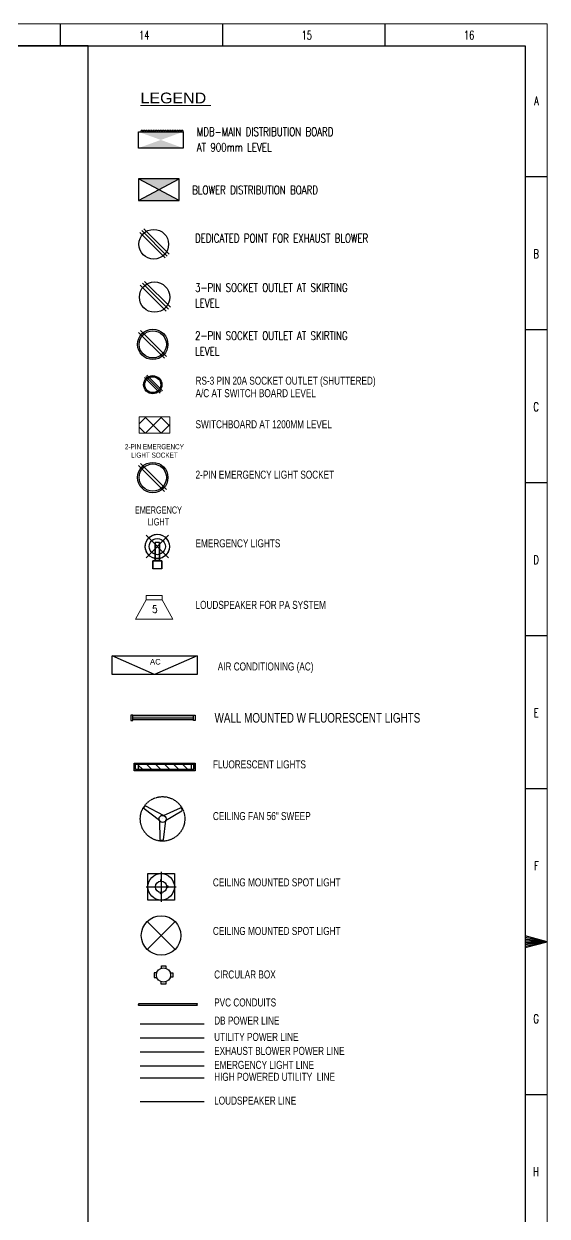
# Model space of a CAD drawing. Header units: inches. Extents: x -49881 to 95347, y -45374 to 27845.
# Drawn here: x 29537 to 36573, y 11811 to 27845 of the extents above; entities that cross this region are included whole.
import ezdxf

# ---------------------------------------------------------------- set-up
doc = ezdxf.new("R2010")
doc.units = ezdxf.units.IN
doc.header["$MEASUREMENT"] = 0
doc.linetypes.add('Bathroom _ King & Twin$0$CENTER', pattern=[50.8, 31.75, -6.35, 6.35, -6.35])
doc.linetypes.add('DASHED', pattern=[0.75, 0.5, -0.25])
for name, color, linetype in [('Cables', 7, 'Continuous'), ('Layer 1', 7, 'Continuous'), ('Lights', 7, 'Continuous'), ('Panels', 1, 'Continuous'), ('Sockets', 7, 'Continuous'), ('TEG BORDER', 7, 'Continuous')]:
    doc.layers.add(name, color=color, linetype=linetype)
for name, color, linetype, lineweight in [('E-CF-Ceiling-Fan', 42, 'Continuous', 30), ('E-Legend', 7, 'Continuous', 30), ('E-MDB', 1, 'Continuous', 30), ('HVAC', 46, 'Continuous', 30), ('Switchboard', 30, 'Continuous', 13), ('Text', 252, 'Continuous', 15)]:
    doc.layers.add(name, color=color, linetype=linetype, lineweight=lineweight)
doc.styles.get("Standard").update_dxf_attribs({"font": 'arial.ttf'})
doc.styles.add('Swiss721', font='swisscl.ttf')
doc.styles.add('TAVE1', font='ROMANS.shx', dxfattribs={"width": 0.75})
doc.styles.add('TEG BORDER', font='txt_qlt.shx', dxfattribs={"width": 0.7, "bigfont": 'hztxt.shx'})
doc.styles.add('TIMES', font='ARIALN.TTF')

# ---------------------------------------------------------------- blocks, each defined once
blk = doc.blocks.new('CF')
for p, q in [((-23.8, 14.2), (-22.8, 15.9)), ((1.4, 4.3), (-21.4, 16.2)), ((-4.1, -2.1), (-23.5, 12.8)), ((1.4, 4.3), (22.9, 14)), ((3.9, -1.9), (24.7, 10.4)), ((24.1, 13.5), (25, 11.7)), ((-4.1, -2.1), (-3.3, -26.6)), ((3.9, -1.9), (0.7, -26.8)), ((-0.4, -27.8), (-2.4, -27.7))]:
    blk.add_line(p, q)
for radius in [4.48, 0.0888]:
    blk.add_circle((0, 0), radius)
for centre, radius, start, end in [((-21.9, 15.4), 0.996, 57.1351, 147.1351), ((-23, 13.7), 0.996, 147.1351, 237.1351), ((23.2, 13), 0.996, 27.1351, 117.1351), ((24.1, 11.3), 1.03, 299.2548, 26.4357), ((-2.3, -26.7), 0.996, 177.1351, 267.1351), ((-0.3, -26.8), 0.996, 267.1351, 357.1351)]:
    blk.add_arc(centre, radius, start, end)
blk = doc.blocks.new('240 BORDER A2')
for p, q in [((482.62, 420), (482.62, 415)), ((519.75, 420), (519.75, 415)), ((556.87, 420), (556.87, 415)), ((594, 385), (589, 385)), ((594, 350), (589, 350)), ((594, 315), (589, 315)), ((594, 280), (589, 280)), ((594, 245), (589, 245)), ((589, 210), (594, 210)), ((592.75, 210), (590.25, 210)), ((594, 175), (589, 175))]:
    blk.add_line(p, q)
at = {"linetype": 'Continuous'}
blk.add_line((489, 415), (5, 415), dxfattribs=at)
at = {"color": 5, "lineweight": 15}
blk.add_lwpolyline([(0, 420), (594, 420), (594, 0), (0, 0)], close=True, dxfattribs=at)
blk.add_lwpolyline([(5, 415), (589, 415), (589, 5), (5, 5)], close=True)
blk.add_lwpolyline([(594, 210), (589, 211.34), (589, 208.66), (594, 210), (589, 211), (589, 210.67), (594, 210), (589, 210.33), (589, 209.67), (594, 210), (589, 209.33), (589, 209), (594, 210)])
at = {"layer": 'TEG BORDER'}
blk.add_line((489, 116), (489, 415), dxfattribs=at)
at = {"char_height": 2, "width": 2, "style": 'TEG BORDER'}
for s, insert, attachment_point in [('\\pi-0.033333;14', (500.67, 418.41), 1), ('\\pi2.2204e-016;15', (537.8, 418.41), 1), ('\\pi0.033333;16', (574.92, 418.41), 1), ('A', (592.09, 403.39), 3), ('B', (592.09, 368.39), 3), ('C', (592.09, 333.39), 3), ('D', (592.09, 298.39), 3), ('E', (592.09, 263.39), 3), ('F', (592.09, 228.39), 3), ('G', (592.09, 193.39), 3), ('H', (592.09, 158.39), 3)]:
    blk.add_mtext(s, dxfattribs=dict(at, insert=insert, attachment_point=attachment_point))
blk = doc.blocks.new('A$C63C712C3')
at = {"ltscale": 2}
for p, q in [((40, 42), (34, 42)), ((40, 16), (34, 16)), ((1231, 42), (1237, 42)), ((1231, 16), (1237, 16))]:
    blk.add_line(p, q, dxfattribs=at)
for points in [[(35, 103), (0, 103), (0, 0), (35, 0)], [(35, 103), (1235, 103), (1235, 90), (35, 90)], [(40, 48), (1231, 48), (1231, 10), (40, 10)], [(1235, 103), (1271, 103), (1271, 0), (1235, 0)]]:
    blk.add_lwpolyline(points, close=True, dxfattribs=at)

msp = doc.modelspace()

# ---------------------------------------------------------------- hatches: boundary and pattern name
h = msp.add_hatch()
h.set_pattern_fill('ANSI31', color=256, scale=683.515044, angle=90)
h.set_pattern_definition([(135, (33183.11, 13957.72), (-60.4148, -60.4148), [])])
h.paths.add_polyline_path([(31075.4, 17888.8), (31075.4, 17817.1), (31786.5, 17817.1), (31786.5, 17888.8)])
at = {"layer": 'Cables'}
h = msp.add_hatch(color=252, dxfattribs=at)
h.dxf.hatch_style = 1
h.paths.add_polyline_path([(31079.2, 25470.5), (31626.5, 25470.5), (31352.8, 25616.4)])
h.paths.add_polyline_path([(31352.8, 25616.4), (31626.5, 25762.2), (31079.2, 25762.2)])
at = {"layer": 'Panels'}
h = msp.add_hatch(color=256, dxfattribs=at)
h.dxf.hatch_style = 1
h.paths.add_polyline_path([(31378.6, 26283.8), (31079.2, 26174.9), (31678, 26174.9)])
h.paths.add_polyline_path([(31079.2, 26392.6), (31378.6, 26283.8), (31678, 26392.6)])
at = {"layer": 'Switchboard'}
h = msp.add_hatch(dxfattribs=at)
h.set_pattern_fill('ANSI37', color=256, scale=1196.151326, angle=180)
h.set_pattern_definition([(225, (40475.43, 37987.11), (105.7258, -105.7258), []), (315, (40475.43, 37987.11), (105.7258, 105.7258), [])])
h.paths.add_polyline_path([(31088.7, 22560.7), (31088.7, 22341.7), (31500.9, 22341.7), (31500.9, 22560.7)])

# ---------------------------------------------------------------- linework, layer by layer
at = {"color": 1}
msp.add_line((31102.9, 14397.1), (31961.3, 14397.1), dxfattribs=at)
at = {"color": 3}
msp.add_line((31102.9, 14208.9), (31961.3, 14208.9), dxfattribs=at)
msp.add_line((31102.9, 14208.9), (31961.3, 14208.9), dxfattribs=at)
msp.add_line((31102.9, 14020.7), (31961.3, 14020.7))
at = {"color": 192, "lineweight": 30}
msp.add_line((31102.9, 14020.7), (31961.3, 14020.7), dxfattribs=at)
at = {"color": 6}
msp.add_line((31102.9, 13832.4), (31961.3, 13832.4), dxfattribs=at)
at = {"color": 4}
msp.add_line((31102.9, 13672.1), (31961.3, 13672.1), dxfattribs=at)
at = {"color": 4, "lineweight": 30}
msp.add_line((31102.9, 13672.1), (31961.3, 13672.1), dxfattribs=at)
at = {"color": 5, "linetype": 'Bathroom _ King & Twin$0$CENTER', "lineweight": 30, "ltscale": 0.25}
msp.add_line((31102.9, 13352), (31961.3, 13352), dxfattribs=at)
at = {"lineweight": 15}
for points in [[(31180.6, 20159.2), (31180.6, 20101.3), (31037.3, 19839.2), (31540.2, 19839.2)], [(31397, 20159.2), (31180.6, 20159.2)], [(31180.6, 20101.3), (31397, 20101.3), (31397, 20159.2)], [(31540.2, 19839.2), (31397, 20101.3)]]:
    msp.add_lwpolyline(points, dxfattribs=at)
for points in [[(31841.1, 17903.5), (31841.1, 17801), (31020.9, 17801), (31020.9, 17903.5)], [(31823.1, 17888.8), (31823.1, 17817.1), (31038.9, 17817.1), (31038.9, 17888.8)], [(31038.9, 17817.1), (31038.9, 17888.8), (31075.4, 17888.8), (31075.4, 17817.1)], [(31823.1, 17817.1), (31823.1, 17888.8), (31786.5, 17888.8), (31786.5, 17817.1)]]:
    msp.add_lwpolyline(points, close=True)
for points in [[(31389.7, 16316.1), (31389.7, 16333.5), (31374.5, 16333.5), (31374.5, 16316.1)], [(31380.4, 16281.1), (31382.1, 16281)], [(31458.3, 16233.2), (31475.7, 16233.3), (31475.5, 16248.5), (31458.2, 16248.4)], [(31389.7, 16163.9), (31389.7, 16146.5), (31374.5, 16146.5), (31374.5, 16163.9)], [(31322.6, 15082.3), (31288.8, 15081.8), (31289.8, 15022), (31323.6, 15022.6)], [(31387.3, 15145.8), (31387.3, 15179.6), (31447, 15179.6), (31447.1, 15143.9)], [(31505.4, 15083.8), (31539.2, 15083.8), (31539.2, 15024), (31505.4, 15024)], [(31444.1, 14963), (31444.1, 14929.2), (31384.4, 14929.2), (31384.4, 14963)]]:
    msp.add_lwpolyline(points)
msp.add_lwpolyline([(31867.1, 14669, -0.5634698), (31867.1, 14660.3, 0.3804778), (31868.3, 14642.4), (31081, 14645, -0.4563224), (31081, 14660.3, 0.6058844), (31081, 14669.3)], format="xyb", close=True)
at = {"linetype": 'DASHED', "ltscale": 20}
msp.add_circle((31401.9, 17153.7), 299, dxfattribs=at)
for centre, radius in [((31382.1, 16240), 76.5), ((31414.2, 15053.9), 95.8)]:
    msp.add_circle(centre, radius)
at = {"lineweight": 15}
msp.add_open_spline([(31316.2, 20025.1), (31316.2, 20025.1), (31279.7, 20025.1), (31279.7, 20025.1), (31279.7, 20025.1), (31275.1, 19982.5), (31275.1, 19982.5), (31275.1, 19982.5), (31279.7, 19987), (31279.7, 19987), (31347, 20019.6), (31331.6, 19885), (31275.1, 19935.2), (31275.1, 19935.2), (31272, 19944.4), (31272, 19944.4)], degree=3, knots=[0, 0, 0, 0, 1, 1, 1, 2, 2, 2, 3, 3, 3, 4, 4, 4, 5, 5, 5, 5], dxfattribs=at)
at = {"layer": 'Cables', "color": 252}
for p, q in [((31626.5, 25470.5), (31079.2, 25762.2)), ((31079.2, 25470.5), (31626.5, 25762.2))]:
    msp.add_line(p, q, dxfattribs=at)
msp.add_lwpolyline([(31079.2, 25762.2), (31079.2, 25470.5), (31626.5, 25470.5), (31626.5, 25762.2)], close=True, dxfattribs=at)
at = {"layer": 'HVAC'}
for p, q in [((31295.6, 19093.9), (30723.8, 19346)), ((31867.3, 19346), (31295.6, 19093.9))]:
    msp.add_line(p, q, dxfattribs=at)
msp.add_lwpolyline([(30723.8, 19346), (31867.3, 19346), (31867.3, 19093.9), (30723.8, 19093.9)], close=True, dxfattribs=at)
at = {"layer": 'Layer 1', "color": 1}
for points in [[(31168.2, 20804.4), (31170.6, 20842.5), (31180.1, 20878.3), (31199.2, 20911.6), (31223, 20937.9), (31254, 20959.3), (31289.8, 20973.6), (31325.5, 20980.8), (31363.6, 20976), (31399.4, 20966.5), (31430.4, 20945), (31456.6, 20921.2), (31478.1, 20887.8), (31490, 20854.4), (31494.8, 20816.3)], [(31168.2, 20816.3), (31173, 20852), (31184.9, 20887.8), (31203.9, 20918.8), (31230.2, 20945), (31261.2, 20964.1), (31294.5, 20976), (31332.7, 20980.8), (31368.4, 20976), (31401.8, 20964.1), (31432.8, 20945), (31459, 20918.8), (31478.1, 20887.8), (31490, 20852), (31494.8, 20816.3), (31490, 20780.5), (31478.1, 20744.8), (31459, 20713.8), (31432.8, 20687.6), (31401.8, 20668.5), (31368.4, 20656.6), (31332.7, 20654.2), (31294.5, 20656.6), (31261.2, 20668.5), (31230.2, 20687.6), (31203.9, 20713.8), (31184.9, 20744.8), (31173, 20780.5), (31168.2, 20816.3)], [(31482.8, 20663.7), (31180.1, 20968.8)], [(31482.8, 20968.8), (31180.1, 20663.7)], [(31223, 20816.3), (31225.4, 20844.9), (31237.3, 20871.1), (31254, 20892.6), (31277.8, 20911.6), (31304.1, 20921.2), (31332.7, 20925.9), (31358.9, 20921.2), (31385.1, 20911.6), (31408.9, 20892.6), (31425.6, 20871.1), (31437.6, 20844.9), (31439.9, 20816.3), (31437.6, 20787.7), (31425.6, 20761.5), (31408.9, 20740), (31385.1, 20720.9), (31358.9, 20711.4), (31332.7, 20706.6), (31304.1, 20711.4), (31277.8, 20720.9), (31254, 20740), (31237.3, 20761.5), (31225.4, 20787.7), (31223, 20816.3)], [(31304.1, 20625.6), (31358.9, 20625.6), (31358.9, 20871.1)], [(31304.1, 20625.6), (31304.1, 20871.1), (31304.1, 20642.3), (31304.1, 20625.6), (31358.9, 20625.6)], [(31358.9, 20871.1), (31304.1, 20871.1)], [(31358.9, 20871.1), (31304.1, 20871.1)], [(31358.9, 20871.1), (31358.9, 20625.6)], [(31292.1, 20659), (31261.2, 20668.5), (31230.2, 20687.6), (31206.3, 20711.4), (31187.3, 20740), (31175.3, 20771), (31168.2, 20804.4)], [(31494.8, 20816.3), (31490, 20778.2), (31478.1, 20742.4), (31456.6, 20711.4), (31428, 20685.2), (31394.6, 20666.1), (31358.9, 20654.2)], [(31392.3, 20516), (31392.3, 20625.6), (31270.7, 20625.6), (31270.7, 20516)], [(31270.7, 20516), (31270.7, 20625.6)], [(31270.7, 20625.6), (31392.3, 20625.6)], [(31292.1, 20659), (31304.1, 20654.2), (31358.9, 20654.2)], [(31392.3, 20625.6), (31392.3, 20516)], [(31392.3, 20516), (31270.7, 20516)]]:
    msp.add_lwpolyline(points, dxfattribs=at)
at = {"layer": 'Lights', "color": 40}
for p, q in [((31382.1, 16442), (31382.1, 16038)), ((31180.1, 16240), (31584.1, 16240)), ((31194.3, 15774), (31570, 15398.3)), ((31194.3, 15398.3), (31570, 15774))]:
    msp.add_line(p, q, dxfattribs=at)
at = {"layer": 'Lights'}
msp.add_lwpolyline([(31560.3, 16061.8), (31203.9, 16061.8), (31203.9, 16418.2), (31560.3, 16418.2)], close=True, dxfattribs=at)
for centre, radius in [((31382.1, 16240), 178.2), ((31382.1, 15586.2), 265.7)]:
    msp.add_circle(centre, radius, dxfattribs=at)
at = {"layer": 'Panels'}
msp.add_lwpolyline([(31678, 26174.9), (31079.2, 26174.9), (31079.2, 26392.6), (31678, 26392.6)], close=True, dxfattribs=at)
for points in [[(31136.4, 26392.6), (31136.4, 26400.1, 1), (31110.9, 26400.1), (31110.9, 26392.6)], [(31168.1, 26392.6), (31168.1, 26400.1, 1), (31142.6, 26400.1), (31142.6, 26392.6)], [(31200.1, 26392.6), (31200.1, 26400.1, 1), (31174.6, 26400.1), (31174.6, 26392.6)], [(31232.1, 26392.6), (31232.1, 26400.1, 1), (31206.6, 26400.1), (31206.6, 26392.6)], [(31263.8, 26392.6), (31263.8, 26400.1, 1), (31238.3, 26400.1), (31238.3, 26392.6)], [(31295.8, 26392.6), (31295.8, 26400.1, 1), (31270.3, 26400.1), (31270.3, 26392.6)], [(31327.5, 26392.6), (31327.5, 26400.1, 1), (31302, 26400.1), (31302, 26392.6)], [(31359.5, 26392.6), (31359.5, 26400.1, 1), (31334, 26400.1), (31334, 26392.6)], [(31391.2, 26392.6), (31391.2, 26400.1, 1), (31365.7, 26400.1), (31365.7, 26392.6)], [(31423.2, 26392.6), (31423.2, 26400.1, 1), (31397.7, 26400.1), (31397.7, 26392.6)], [(31454.9, 26392.6), (31454.9, 26400.1, 1), (31429.4, 26400.1), (31429.4, 26392.6)], [(31487.2, 26392.6), (31487.2, 26400.1, 1), (31461.7, 26400.1), (31461.7, 26392.6)], [(31518.9, 26392.6), (31518.9, 26400.1, 1), (31493.4, 26400.1), (31493.4, 26392.6)], [(31550.6, 26392.6), (31550.6, 26400.1, 1), (31525.1, 26400.1), (31525.1, 26392.6)], [(31582.5, 26392.6), (31582.5, 26400.1, 1), (31557, 26400.1), (31557, 26392.6)], [(31614.3, 26392.6), (31614.3, 26400.1, 1), (31588.8, 26400.1), (31588.8, 26392.6)], [(31645.5, 26392.6), (31645.5, 26400.1, 1), (31620, 26400.1), (31620, 26392.6)], [(31678, 26392.6), (31678, 26400.1, 1), (31652.5, 26400.1), (31652.5, 26392.6)]]:
    msp.add_lwpolyline(points, format="xyb", dxfattribs=at)
at = {"layer": 'Sockets', "color": 190}
for p, q in [((31437.5, 24697.6), (31095.9, 25039.2)), ((31465.1, 24722.3), (31123.5, 25063.9)), ((31492.7, 24746.9), (31151.1, 25088.6))]:
    msp.add_line(p, q, dxfattribs=at)
at = {"layer": 'Sockets', "color": 5}
for p, q in [((31508.1, 24033.3), (31159.5, 24382)), ((31451.8, 23983), (31103.1, 24331.6)), ((31479.9, 24008.2), (31131.3, 24356.8))]:
    msp.add_line(p, q, dxfattribs=at)
at = {"layer": 'Sockets', "color": 3}
for p, q in [((31428, 23347.1), (31079.4, 23695.7)), ((31456.2, 23372.3), (31107.6, 23720.9)), ((31158.8, 23089.4), (31368, 22880.2)), ((31175.7, 23104.5), (31384.9, 22895.3)), ((31192.6, 23119.6), (31401.8, 22910.4))]:
    msp.add_line(p, q, dxfattribs=at)
at = {"layer": 'Sockets', "color": 1}
for p, q in [((31428, 21556.8), (31079.4, 21905.4)), ((31456.2, 21582), (31107.6, 21930.6))]:
    msp.add_line(p, q, dxfattribs=at)
at = {"layer": 'Sockets', "color": 190}
msp.add_circle((31283, 24881.2), 200, dxfattribs=at)
at = {"layer": 'Sockets', "color": 5}
msp.add_circle((31294.1, 24170.3), 204, dxfattribs=at)
at = {"layer": 'Sockets', "color": 3}
for centre, radius in [((31270.3, 23534.5), 204), ((31270.3, 23534.5), 182.6), ((31270.3, 22992.1), 122.4), ((31270.3, 22992.1), 106.7)]:
    msp.add_circle(centre, radius, dxfattribs=at)
at = {"layer": 'Sockets', "color": 1}
for radius in [204, 182.6]:
    msp.add_circle((31270.3, 21744.1), radius, dxfattribs=at)
at = {"layer": 'Switchboard'}
msp.add_lwpolyline([(31500.9, 22341.7), (31088.7, 22341.7), (31088.7, 22560.7), (31500.9, 22560.7)], close=True, dxfattribs=at)

# ---------------------------------------------------------------- block references
at = {"xscale": 58.778876177409, "yscale": 58.778876177409, "zscale": 58.778876177409}
msp.add_blockref('240 BORDER A2', (1658.4, 3158), dxfattribs=at)
at = {"layer": 'E-CF-Ceiling-Fan', "lineweight": 0, "xscale": 10.4947234685525, "yscale": 10.4947234685525, "zscale": 10.49472346845949}
msp.add_blockref('CF', (31401.9, 17153.7), dxfattribs=at)
at = {"layer": 'Lights', "lineweight": 0, "xscale": 0.6802219983900742, "yscale": 0.680221998576552, "zscale": 0.6802219986342961}
msp.add_blockref('A$C63C712C3', (30976.6, 18478.4), dxfattribs=at)

# ---------------------------------------------------------------- texts
at = {"layer": 'E-Legend', "lineweight": 0, "style": 'TIMES', "width": 1.3}
msp.add_text('%%ULEGEND ', height=144.36, dxfattribs=at).set_placement((31105.5, 26775.9))
at = {"layer": 'E-MDB', "color": 0, "lineweight": 0, "style": 'TAVE1', "width": 0.75}
for s, height, p in [('MDB-MAIN DISTRIBUTION BOARD', 113.414, (31862.2, 26336.7)), ('AT 900mm LEVEL', 113.414, (31862.2, 26127.6)), ('BLOWER DISTRIBUTION BOARD', 113.414, (31800.4, 25554)), ('DEDICATED POINT FOR EXHAUST BLOWER', 113.414, (31838.5, 24905.8)), ('3-PIN SOCKET OUTLET AT SKIRTING', 113.414, (31838.5, 24241.7)), ('LEVEL', 113.41, (31838.5, 24032.6)), ('2-PIN SOCKET OUTLET AT SKIRTING', 113.414, (31838.5, 23594.5)), ('LEVEL', 113.41, (31838.5, 23385.4))]:
    msp.add_text(s, height=height, dxfattribs=at).set_placement(p)
at = {"layer": 'HVAC'}
msp.add_text('AC', height=74.54, dxfattribs=at).set_placement((31233.1, 19229.6))
at = {"layer": 'Sockets', "color": 0, "style": 'Swiss721'}
for s, height, p in [('RS-3 PIN 20A SOCKET OUTLET (SHUTTERED)', 107.628, (31845.4, 22992.8)), ('A/C AT SWITCH BOARD LEVEL', 107.628, (31845.4, 22824.7)), ('SWITCHBOARD AT 1200MM LEVEL', 107.628, (31845.4, 22406.7)), ('2-PIN EMERGENCY LIGHT SOCKET', 107.628, (31845.4, 21728.9)), ('EMERGENCY LIGHTS', 107.628, (31845.4, 20806)), ('LOUDSPEAKER FOR PA SYSTEM', 107.628, (31845.4, 19977.7)), ('AIR CONDITIONING (AC)', 107.628, (32144.2, 19149.5)), ('WALL MOUNTED W FLUORESCENT LIGHTS ', 129.154, (32101.6, 18448.3)), ('FLUORESCENT LIGHTS ', 107.628, (32079.1, 17832.9)), ('CEILING FAN 56" SWEEP', 107.628, (32079.1, 17137.7)), ('CEILING MOUNTED SPOT LIGHT', 107.628, (32079.1, 16246.2)), ('CEILING MOUNTED SPOT LIGHT', 107.628, (32079.1, 15592.4)), ('CIRCULAR BOX', 107.628, (32096, 15007.7)), ('PVC CONDUITS', 107.628, (32096, 14631.4)), ('DB POWER LINE', 107.628, (32096, 14387.5)), ('UTILITY POWER LINE', 107.628, (32096, 14168)), ('EXHAUST BLOWER POWER LINE', 107.628, (32096, 13979.8)), ('EMERGENCY LIGHT LINE', 107.628, (32096, 13791.6)), ('HIGH POWERED UTILITY  LINE', 107.628, (32096, 13631.2)), ('LOUDSPEAKER LINE', 107.628, (32096, 13311.2))]:
    msp.add_text(s, height=height, dxfattribs=at).set_placement(p)
at = {"layer": 'Text', "color": 4, "attachment_point": 2, "style": 'Swiss721'}
for s, insert, char_height, width in [('2-PIN EMERGENCY LIGHT SOCKET', (31292.4, 22193.3), 68.352, 839.477), ('EMERGENCY LIGHT ', (31346.7, 21355.1), 95.692, 749.153)]:
    msp.add_mtext(s, dxfattribs=dict(at, insert=insert, char_height=char_height, width=width))

doc.saveas('drawing.dxf')
